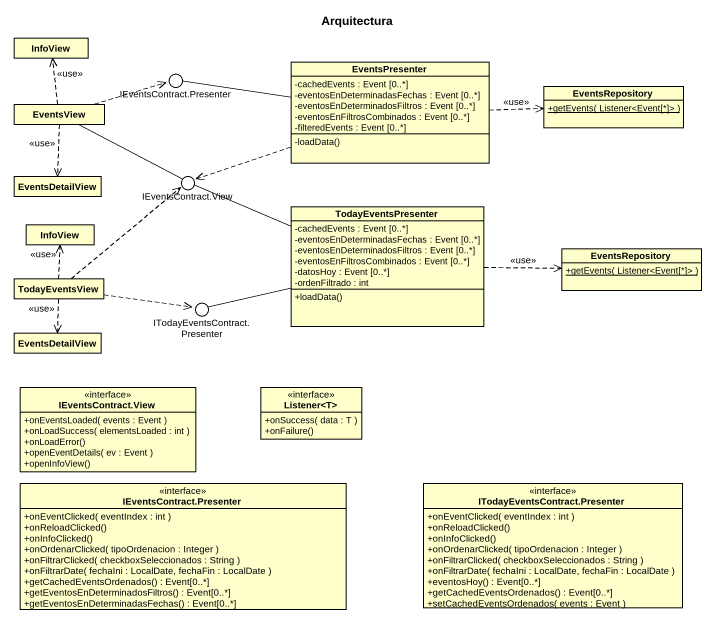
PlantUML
@startuml
title Arquitectura
allowmixing
hide circle
hide empty members
skinparam classAttributeIconSize 0
class InfoView
class EventsPresenter {
  -cachedEvents : Event [0..*]
  -eventosEnDeterminadasFechas : Event [0..*]
  -eventosEnDeterminadosFiltros : Event [0..*]
  -eventosEnFiltrosCombinados : Event [0..*]
  -filteredEvents : Event [0..*]
  -loadData()
}
() "IEventsContract.Presenter" as IEventsContract_Presenter
class EventsRepository {
  {static} +getEvents( Listener<Event[*]> )
}
class EventsView
class EventsDetailView
() "IEventsContract.View" as IEventsContract_View
class TodayEventsPresenter {
  -cachedEvents : Event [0..*]
  -eventosEnDeterminadasFechas : Event [0..*]
  -eventosEnDeterminadosFiltros : Event [0..*]
  -eventosEnFiltrosCombinados : Event [0..*]
  -datosHoy : Event [0..*]
  -ordenFiltrado : int
  +loadData()
}
class "InfoView" as InfoView_2
class "EventsRepository" as EventsRepository_2 {
  {static} +getEvents( Listener<Event[*]> )
}
class TodayEventsView
class "EventsDetailView" as EventsDetailView_2
() "ITodayEventsContract.Presenter" as ITodayEventsContract
interface "IEventsContract.View" as IEventsContract_View_2 {
  +onEventsLoaded( events : Event )
  +onLoadSuccess( elementsLoaded : int )
  +onLoadError()
  +openEventDetails( ev : Event )
  +openInfoView()
}
interface "Listener<T>" as Listener_T {
  +onSuccess( data : T )
  +onFailure()
}
interface "IEventsContract.Presenter" as IEventsContract_Presenter_2 {
  +onEventClicked( eventIndex : int )
  +onReloadClicked()
  +onInfoClicked()
  +onOrdenarClicked( tipoOrdenacion : Integer )
  +onFiltrarClicked( checkboxSeleccionados : String )
  +onFiltrarDate( fechaIni : LocalDate, fechaFin : LocalDate )
  +getCachedEventsOrdenados() : Event[0..*]
  +getEventosEnDeterminadosFiltros() : Event[0..*]
  +getEventosEnDeterminadasFechas() : Event[0..*]
}
interface "ITodayEventsContract.Presenter" as ITodayEventsContract_2 {
  +onEventClicked( eventIndex : int )
  +onReloadClicked()
  +onInfoClicked()
  +onOrdenarClicked( tipoOrdenacion : Integer )
  +onFiltrarClicked( checkboxSeleccionados : String )
  +onFiltrarDate( fechaIni : LocalDate, fechaFin : LocalDate )
  +eventosHoy() : Event[0..*]
  +getCachedEventsOrdenados() : Event[0..*]
  +setCachedEventsOrdenados( events : Event )
}
EventsPresenter -left- IEventsContract_Presenter
EventsPresenter .right.> EventsRepository : <<use>>
EventsPresenter .left.> IEventsContract_View
EventsView .up.> InfoView : <<use>>
EventsView .right.> IEventsContract_Presenter
EventsView ..> EventsDetailView : <<use>>
EventsView -right- IEventsContract_View
TodayEventsPresenter -left- IEventsContract_View
TodayEventsPresenter .right.> EventsRepository_2 : <<use>>
TodayEventsPresenter -left- ITodayEventsContract
TodayEventsView .up.> IEventsContract_View
TodayEventsView .up.> InfoView_2 : <<use>>
TodayEventsView ..> EventsDetailView_2 : <<use>>
TodayEventsView .right.> ITodayEventsContract
@enduml
